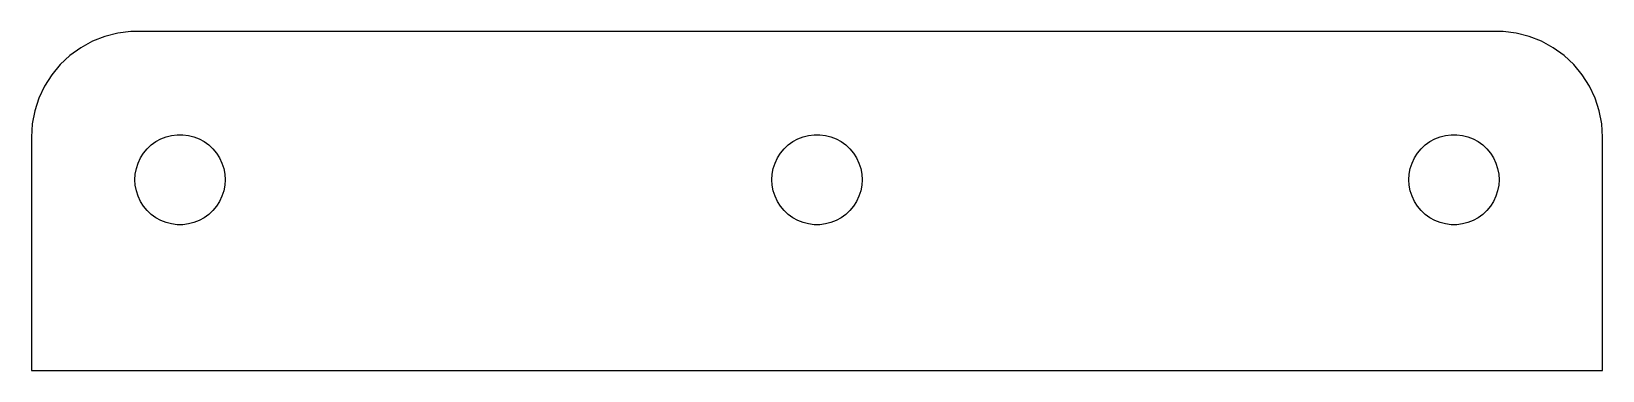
# Model space of a CAD drawing. Header units: metres. Extents: x -37 to 37, y 144 to 229.
# Drawn here: x -37 to 37, y 213 to 229 of the extents above.
import ezdxf

# ---------------------------------------------------------------- set-up
doc = ezdxf.new("R2010")
doc.units = ezdxf.units.M

msp = doc.modelspace()

# ---------------------------------------------------------------- linework, layer by layer
for p, q in [((-33.5451, 228.755), (-34.1289, 228.524)), ((-32.9369, 228.911), (-33.5451, 228.755)), ((-32.3139, 228.99), (-32.9369, 228.911)), ((32.3139, 228.99), (-32.3139, 228.99)), ((32.9369, 228.911), (32.3139, 228.99)), ((33.5451, 228.755), (32.9369, 228.911)), ((34.1289, 228.524), (33.5451, 228.755)), ((-34.6791, 228.222), (-35.1871, 227.853)), ((-34.1289, 228.524), (-34.6791, 228.222)), ((34.6791, 228.222), (34.1289, 228.524)), ((35.1871, 227.853), (34.6791, 228.222)), ((-35.6448, 227.423), (-36.0451, 226.939)), ((-35.1871, 227.853), (-35.6448, 227.423)), ((35.6448, 227.423), (35.1871, 227.853)), ((36.0451, 226.939), (35.6448, 227.423)), ((-36.0451, 226.939), (-36.3815, 226.409)), ((36.3815, 226.409), (36.0451, 226.939)), ((-36.6489, 225.841), (-36.8429, 225.243)), ((-36.3815, 226.409), (-36.6489, 225.841)), ((36.6489, 225.841), (36.3815, 226.409)), ((36.8429, 225.243), (36.6489, 225.841)), ((-36.8429, 225.243), (-36.9606, 224.627)), ((36.9606, 224.627), (36.8429, 225.243)), ((-36.9606, 224.627), (-37, 224)), ((37, 224), (36.9606, 224.627)), ((-37, 224), (-37, 213)), ((-31.5491, 223.455), (-31.3545, 223.637)), ((-31.3545, 223.637), (-31.1386, 223.794)), ((-31.1386, 223.794), (-30.9048, 223.923)), ((-30.9048, 223.923), (-30.6567, 224.021)), ((-30.6567, 224.021), (-30.3982, 224.087)), ((-30.3982, 224.087), (-30.1334, 224.121)), ((-30.1334, 224.121), (-29.8666, 224.121)), ((-29.8666, 224.121), (-29.6018, 224.087)), ((-29.6018, 224.087), (-29.3433, 224.021)), ((-29.3433, 224.021), (-29.0952, 223.923)), ((-29.0952, 223.923), (-28.8614, 223.794)), ((-28.8614, 223.794), (-28.6455, 223.637)), ((-28.6455, 223.637), (-28.4509, 223.455)), ((-1.54906, 223.455), (-1.35452, 223.637)), ((-1.35452, 223.637), (-1.13863, 223.794)), ((-1.13863, 223.794), (-0.90477, 223.923)), ((-0.90477, 223.923), (-0.656647, 224.021)), ((-0.656647, 224.021), (-0.398178, 224.087)), ((-0.398178, 224.087), (-0.133423, 224.121)), ((-0.133423, 224.121), (0.133423, 224.121)), ((0.133423, 224.121), (0.398178, 224.087)), ((0.398178, 224.087), (0.656647, 224.021)), ((0.656647, 224.021), (0.90477, 223.923)), ((0.90477, 223.923), (1.13863, 223.794)), ((1.13863, 223.794), (1.35452, 223.637)), ((1.35452, 223.637), (1.54906, 223.455)), ((28.4509, 223.455), (28.6455, 223.637)), ((28.6455, 223.637), (28.8614, 223.794)), ((28.8614, 223.794), (29.0952, 223.923)), ((29.0952, 223.923), (29.3433, 224.021)), ((29.3433, 224.021), (29.6018, 224.087)), ((29.6018, 224.087), (29.8666, 224.121)), ((29.8666, 224.121), (30.1334, 224.121)), ((30.1334, 224.121), (30.3982, 224.087)), ((30.3982, 224.087), (30.6567, 224.021)), ((30.6567, 224.021), (30.9048, 223.923)), ((30.9048, 223.923), (31.1386, 223.794)), ((31.1386, 223.794), (31.3545, 223.637)), ((31.3545, 223.637), (31.5491, 223.455)), ((37, 213), (37, 224)), ((-32.0582, 222.528), (-31.9758, 222.782)), ((-31.9758, 222.782), (-31.8622, 223.024)), ((-31.8622, 223.024), (-31.7192, 223.249)), ((-31.7192, 223.249), (-31.5491, 223.455)), ((-28.4509, 223.455), (-28.2808, 223.249)), ((-28.2808, 223.249), (-28.1378, 223.024)), ((-28.1378, 223.024), (-28.0242, 222.782)), ((-28.0242, 222.782), (-27.9418, 222.528)), ((-2.05823, 222.528), (-1.97577, 222.782)), ((-1.97577, 222.782), (-1.86214, 223.024)), ((-1.86214, 223.024), (-1.71915, 223.249)), ((-1.71915, 223.249), (-1.54906, 223.455)), ((1.54906, 223.455), (1.71915, 223.249)), ((1.71915, 223.249), (1.86214, 223.024)), ((1.86214, 223.024), (1.97577, 222.782)), ((1.97577, 222.782), (2.05823, 222.528)), ((27.9418, 222.528), (28.0242, 222.782)), ((28.0242, 222.782), (28.1378, 223.024)), ((28.1378, 223.024), (28.2808, 223.249)), ((28.2808, 223.249), (28.4509, 223.455)), ((31.5491, 223.455), (31.7192, 223.249)), ((31.7192, 223.249), (31.8622, 223.024)), ((31.8622, 223.024), (31.9758, 222.782)), ((31.9758, 222.782), (32.0582, 222.528)), ((-32.125, 222), (-32.1082, 222.266)), ((-32.1082, 221.734), (-32.125, 222)), ((-32.1082, 222.266), (-32.0582, 222.528)), ((-27.9418, 222.528), (-27.8918, 222.266)), ((-27.8918, 222.266), (-27.875, 222)), ((-27.875, 222), (-27.8918, 221.734)), ((-2.125, 222), (-2.10823, 222.266)), ((-2.10823, 221.734), (-2.125, 222)), ((-2.10823, 222.266), (-2.05823, 222.528)), ((2.05823, 222.528), (2.10823, 222.266)), ((2.10823, 222.266), (2.125, 222)), ((2.125, 222), (2.10823, 221.734)), ((27.875, 222), (27.8918, 222.266)), ((27.8918, 221.734), (27.875, 222)), ((27.8918, 222.266), (27.9418, 222.528)), ((32.0582, 222.528), (32.1082, 222.266)), ((32.1082, 222.266), (32.125, 222)), ((32.125, 222), (32.1082, 221.734)), ((-32.0582, 221.472), (-32.1082, 221.734)), ((-31.9758, 221.218), (-32.0582, 221.472)), ((-27.9418, 221.472), (-28.0242, 221.218)), ((-27.8918, 221.734), (-27.9418, 221.472)), ((-2.05823, 221.472), (-2.10823, 221.734)), ((-1.97577, 221.218), (-2.05823, 221.472)), ((2.05823, 221.472), (1.97577, 221.218)), ((2.10823, 221.734), (2.05823, 221.472)), ((27.9418, 221.472), (27.8918, 221.734)), ((28.0242, 221.218), (27.9418, 221.472)), ((32.0582, 221.472), (31.9758, 221.218)), ((32.1082, 221.734), (32.0582, 221.472)), ((-31.8622, 220.976), (-31.9758, 221.218)), ((-31.7192, 220.751), (-31.8622, 220.976)), ((-31.5491, 220.545), (-31.7192, 220.751)), ((-31.3545, 220.363), (-31.5491, 220.545)), ((-28.4509, 220.545), (-28.6455, 220.363)), ((-28.2808, 220.751), (-28.4509, 220.545)), ((-28.1378, 220.976), (-28.2808, 220.751)), ((-28.0242, 221.218), (-28.1378, 220.976)), ((-1.86214, 220.976), (-1.97577, 221.218)), ((-1.71915, 220.751), (-1.86214, 220.976)), ((-1.54906, 220.545), (-1.71915, 220.751)), ((-1.35452, 220.363), (-1.54906, 220.545)), ((1.54906, 220.545), (1.35452, 220.363)), ((1.71915, 220.751), (1.54906, 220.545)), ((1.86214, 220.976), (1.71915, 220.751)), ((1.97577, 221.218), (1.86214, 220.976)), ((28.1378, 220.976), (28.0242, 221.218)), ((28.2808, 220.751), (28.1378, 220.976)), ((28.4509, 220.545), (28.2808, 220.751)), ((28.6455, 220.363), (28.4509, 220.545)), ((31.5491, 220.545), (31.3545, 220.363)), ((31.7192, 220.751), (31.5491, 220.545)), ((31.8622, 220.976), (31.7192, 220.751)), ((31.9758, 221.218), (31.8622, 220.976)), ((-31.1386, 220.206), (-31.3545, 220.363)), ((-30.9048, 220.077), (-31.1386, 220.206)), ((-30.6567, 219.979), (-30.9048, 220.077)), ((-30.3982, 219.913), (-30.6567, 219.979)), ((-30.1334, 219.879), (-30.3982, 219.913)), ((-29.8666, 219.879), (-30.1334, 219.879)), ((-29.6018, 219.913), (-29.8666, 219.879)), ((-29.3433, 219.979), (-29.6018, 219.913)), ((-29.0952, 220.077), (-29.3433, 219.979)), ((-28.8614, 220.206), (-29.0952, 220.077)), ((-28.6455, 220.363), (-28.8614, 220.206)), ((-1.13863, 220.206), (-1.35452, 220.363)), ((-0.90477, 220.077), (-1.13863, 220.206)), ((-0.656647, 219.979), (-0.90477, 220.077)), ((-0.398178, 219.913), (-0.656647, 219.979)), ((-0.133423, 219.879), (-0.398178, 219.913)), ((0.133423, 219.879), (-0.133423, 219.879)), ((0.398178, 219.913), (0.133423, 219.879)), ((0.656647, 219.979), (0.398178, 219.913)), ((0.90477, 220.077), (0.656647, 219.979)), ((1.13863, 220.206), (0.90477, 220.077)), ((1.35452, 220.363), (1.13863, 220.206)), ((28.8614, 220.206), (28.6455, 220.363)), ((29.0952, 220.077), (28.8614, 220.206)), ((29.3433, 219.979), (29.0952, 220.077)), ((29.6018, 219.913), (29.3433, 219.979)), ((29.8666, 219.879), (29.6018, 219.913)), ((30.1334, 219.879), (29.8666, 219.879)), ((30.3982, 219.913), (30.1334, 219.879)), ((30.6567, 219.979), (30.3982, 219.913)), ((30.9048, 220.077), (30.6567, 219.979)), ((31.1386, 220.206), (30.9048, 220.077)), ((31.3545, 220.363), (31.1386, 220.206)), ((-37, 213), (37, 213))]:
    msp.add_line(p, q)

doc.saveas('drawing.dxf')
